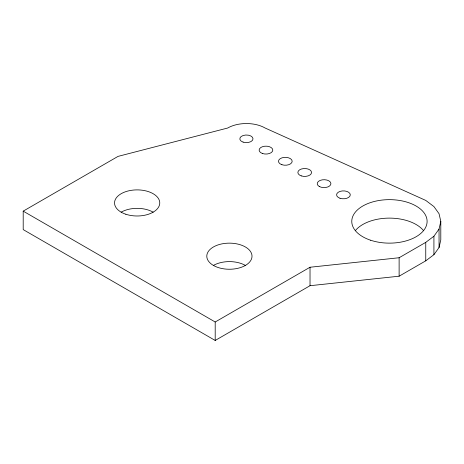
<?xml version="1.0" encoding="UTF-8"?>
<svg xmlns="http://www.w3.org/2000/svg" width="464" height="464" viewBox="0 0 464 464"><rect width="100%" height="100%" fill="white"/><g stroke="black" fill="none" stroke-linecap="round" stroke-linejoin="round"><path stroke-width="0.7" d="M439.048 247.532L439.048 229.071L440.8 221.392L439.048 213.718L433.921 206.567L425.755 200.425L265.124 128.018A26.46 15.277 0 0 0 227.708 128.018L118.03 156.391L23.2 211.143L23.2 229.605L215.197 340.454L310.027 285.702L399.121 276.202L425.755 260.826L433.921 254.684L439.048 247.532L440.8 239.859L440.8 221.392M23.2 211.143L215.197 321.993L310.027 267.241L399.121 257.74L425.755 242.365L433.921 236.222L439.048 229.071M433.921 236.222L433.921 254.684M425.755 242.365L425.755 260.826M399.121 257.74L399.121 276.202M310.027 267.241L310.027 285.702M215.197 321.993L215.197 340.454M121.168 212.17A22.614 13.056 0 0 1 153.149 212.17M213.417 265.431A22.614 13.056 0 0 0 251.244 259.579A22.614 13.056 0 0 0 223.549 243.588A22.614 13.056 0 0 0 213.417 265.431A22.614 13.056 0 0 1 245.392 265.431M355.308 230.666A37.665 21.744 0 0 1 389.441 218.115A37.665 21.744 0 0 1 423.574 230.666M262.531 153.526A6.85 3.956 0 0 0 272.803 150.104A6.85 3.956 0 0 0 262.531 146.682A6.85 3.956 0 0 0 262.531 153.526M370.608 240.224A37.665 21.744 0 0 0 427.106 221.392A37.665 21.744 0 0 0 370.608 202.559A37.665 21.744 0 0 0 370.608 240.224M281.903 164.708A6.85 3.956 0 0 0 292.175 161.286A6.85 3.956 0 0 0 281.903 157.864A6.85 3.956 0 0 0 281.903 164.708M243.113 142.123A6.606 3.816 0 0 0 253.025 138.823A6.606 3.816 0 0 0 243.113 135.517A6.606 3.816 0 0 0 243.113 142.123M125.848 214.246A22.614 13.056 0 0 0 159.767 202.942A22.614 13.056 0 0 0 125.848 191.632A22.614 13.056 0 0 0 125.848 214.246M319.226 186.447A6.85 3.956 0 0 0 330.681 184.678A6.85 3.956 0 0 0 322.294 179.835A6.85 3.956 0 0 0 319.226 186.447M301.275 175.891A6.85 3.956 0 0 0 311.547 172.469A6.85 3.956 0 0 0 301.275 169.047A6.85 3.956 0 0 0 301.275 175.891M340.013 198.261A6.85 3.956 0 0 0 350.285 194.834A6.85 3.956 0 0 0 340.013 191.412A6.85 3.956 0 0 0 340.013 198.261"/></g></svg>
